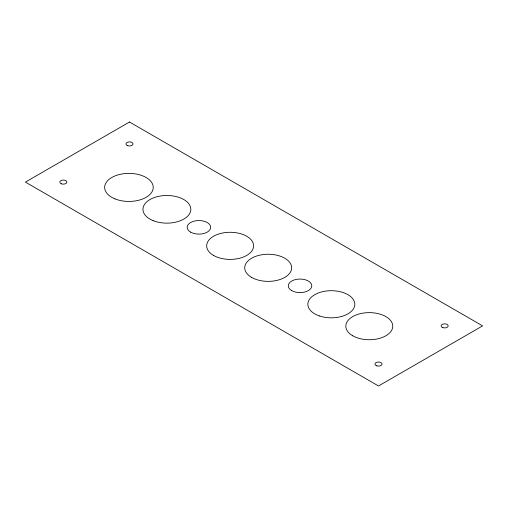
<?xml version="1.0" encoding="UTF-8"?>
<svg xmlns="http://www.w3.org/2000/svg" width="508" height="508" viewBox="0 0 508 508"><rect width="100%" height="100%" fill="white"/><g stroke="black" fill="none" stroke-linecap="round" stroke-linejoin="round"><path stroke-width="0.76" d="M129.489 122.022L25.4 182.118L378.511 385.978L482.6 325.882L129.489 122.022M61.589 183.877A3.524 2.032 0 0 0 66.872 182.118A3.524 2.032 0 0 0 61.589 180.353A3.524 2.032 0 0 0 61.589 183.877M442.887 327.647A3.524 2.032 0 0 0 448.17 325.882A3.524 2.032 0 0 0 442.887 324.123A3.524 2.032 0 0 0 442.887 327.647M127.73 145.688A3.524 2.032 0 0 0 133.013 143.929A3.524 2.032 0 0 0 127.73 142.17A3.524 2.032 0 0 0 127.73 145.688M376.752 365.83A3.524 2.032 0 0 0 382.029 364.071A3.524 2.032 0 0 0 376.752 362.312A3.524 2.032 0 0 0 376.752 365.83M153.156 220.643A23.94 13.824 0 0 0 190.735 210.528A23.94 13.824 0 0 0 156.769 196.793A23.94 13.824 0 0 0 153.156 220.643M115.005 198.901A24.295 14.027 0 0 0 153.137 188.633A24.295 14.027 0 0 0 118.669 174.701A24.295 14.027 0 0 0 115.005 198.901M190.633 232.131A11.741 6.775 0 0 0 210.274 229.089A11.741 6.775 0 0 0 195.898 220.79A11.741 6.775 0 0 0 190.633 232.131M213.538 255.422A23.476 13.557 0 0 0 252.819 249.345A23.476 13.557 0 0 0 224.06 232.747A23.476 13.557 0 0 0 213.538 255.422M251.593 277.393A23.476 13.557 0 0 0 290.874 271.316A23.476 13.557 0 0 0 262.115 254.718A23.476 13.557 0 0 0 251.593 277.393M291.732 290.62A11.741 6.775 0 0 0 311.372 287.579A11.741 6.775 0 0 0 296.99 279.279A11.741 6.775 0 0 0 291.732 290.62M319.602 316.008A23.476 13.557 0 0 0 354.819 304.267A23.476 13.557 0 0 0 319.602 292.525A23.476 13.557 0 0 0 319.602 316.008M352.692 335.763A23.476 13.557 0 0 0 391.966 329.686A23.476 13.557 0 0 0 363.214 313.087A23.476 13.557 0 0 0 352.692 335.763"/></g></svg>
